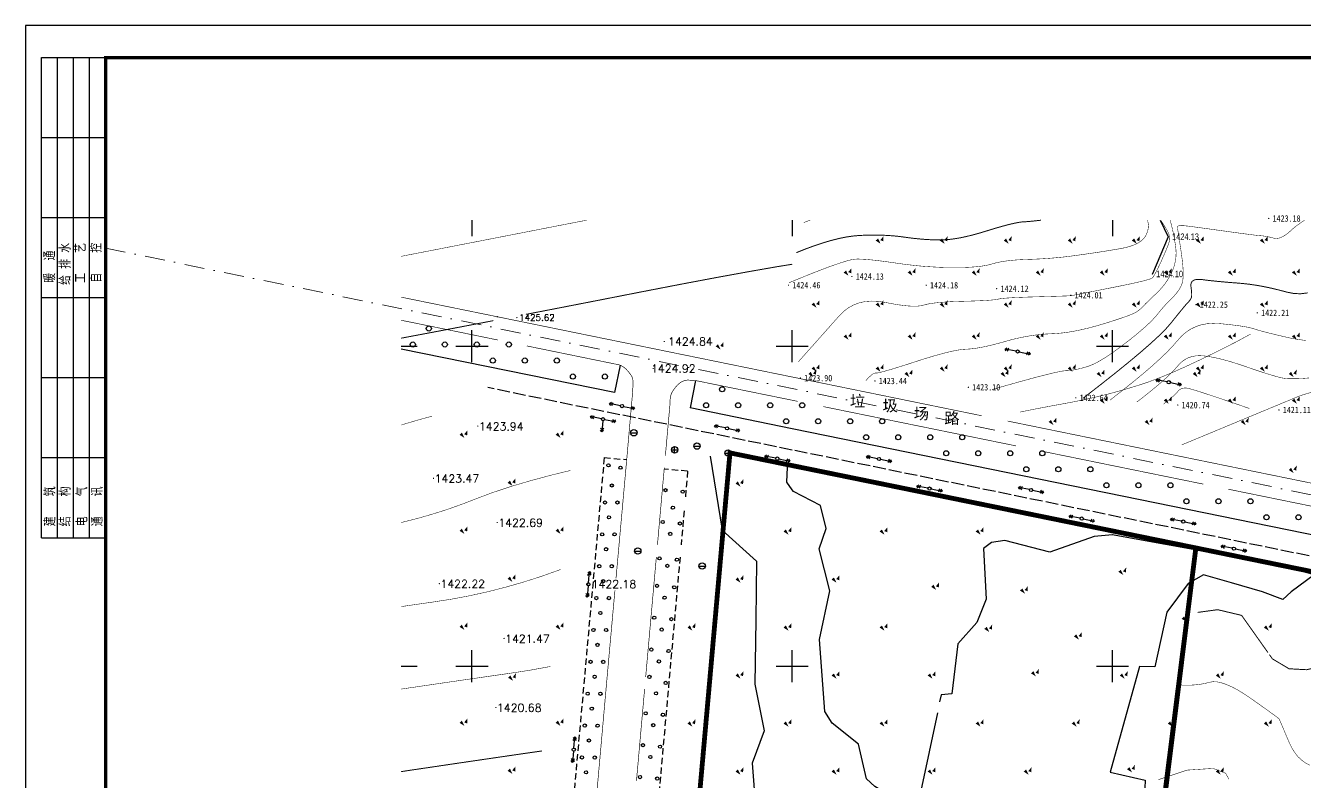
# Model space of a CAD drawing. Extents: x 496261 to 1768172, y 3738341 to 4579341.
# Drawn here: x 496260.6 to 496660.3, y 4379563.7 to 4379800.2 of the extents above; entities that cross this region are included whole.
import ezdxf
from ezdxf.enums import TextEntityAlignment as Align

# ---------------------------------------------------------------- set-up
doc = ezdxf.new("R2010")
doc.units = 0
doc.header["$MEASUREMENT"] = 0
for name, pattern in [('DASHDOT2', [0.5, 0.25, -0.125, 0, -0.125]), ('DIVIDE', [1.25, 0.5, -0.25, 0, -0.25, 0, -0.25]), ('X1', [5, 4, -1]), ('X5', [3, 2, -1])]:
    doc.linetypes.add(name, pattern=pattern)
doc.layers.get('0').update_dxf_attribs({"color": 8, "linetype": 'CONTINUOUS'})
for name, color, linetype in [('DGX', 8, 'CONTINUOUS'), ('DLSS', 8, 'CONTINUOUS'), ('DMTZ', 8, 'CONTINUOUS'), ('GCD', 8, 'CONTINUOUS'), ('GXYZ', 8, 'CONTINUOUS'), ('lgcd', 8, 'CONTINUOUS'), ('PUB_TITLE', 7, 'CONTINUOUS'), ('TK', 8, 'CONTINUOUS'), ('ZBTZ', 8, 'CONTINUOUS'), ('用地红线', 1, 'DIVIDE')]:
    doc.layers.add(name, color=color, linetype=linetype)
doc.layers.add('道路红线', color=1, linetype='CONTINUOUS', lineweight=0)
doc.styles.add('HZ', font='', dxfattribs={"width": 0.8})
doc.styles.get("Standard").update_dxf_attribs({"font": 'rs.shx', "bigfont": 'hztxt.shx'})
doc.styles.add('SZTH', font='', dxfattribs={"width": 0.8, "height": 3})
doc.styles.add('宋体', font='')
doc.styles.get('HZ').set_extended_font_data('SimSun')
doc.styles.get('SZTH').set_extended_font_data('FZZhongDengXian-Z07S')
doc.styles.get('宋体').set_extended_font_data('SimSun')
doc.linetypes.add('10411', pattern='A,2,[150,AAA.SHX,S=1,R=0,X=0,Y=1],2,[151,AAA.SHX,S=1,R=0,X=0,Y=3],1e-11', length=4)
doc.linetypes.add('10421', pattern='A,2,[150,AAA.SHX,S=1,R=0,X=0,Y=1],1e-11', length=2)
doc.linetypes.add('1161', pattern='A,0,[149,AAA.SHX,S=0.1,R=0,X=0,Y=0],-1.6', length=1.6)

# ---------------------------------------------------------------- blocks, each defined once
blk = doc.blocks.new('GC200')
at = {"linetype": 'Continuous', "const_width": 0.2, "flags": 128}
blk.add_lwpolyline([(-0.1, 0, 1), (0.1, 0, 1)], format="xyb", close=True, dxfattribs=at)
blk = doc.blocks.new('gc170')
at = {"linetype": 'Continuous'}
blk.add_circle((0, 0), 0.5, dxfattribs=at)
blk = doc.blocks.new('gc043')
for p, q in [((-1, 0), (1, 0)), ((0, -1), (0, 1))]:
    blk.add_line(p, q)
blk.add_circle((0, 0), 1)
blk = doc.blocks.new('GC042')
blk.add_line((-1, 0), (1, 0))
blk.add_circle((0, 0), 1)
blk = doc.blocks.new('gc090')
for points in [[(-1.02, 0.41, 1, 0, 0), (0.15, -0.9, 0, 0, 0)], [(1.07, 1.45, 0, 1, 0), (0.52, 0.05, 1, 1, 0)]]:
    blk.add_lwpolyline(points, format="xyseb")
blk = doc.blocks.new('gc013a')
at = {"linetype": 'Continuous'}
blk.add_line((0.5, 0), (4, 0), dxfattribs=at)
at = {"linetype": 'Continuous', "flags": 128}
for points in [[(2.88, 0.5), (3.38, 0), (2.88, -0.5)], [(3.5, 0.5), (4, 0), (3.5, -0.5)]]:
    blk.add_lwpolyline(points, dxfattribs=at)
blk = doc.blocks.new('gc122')
blk.add_circle((0, 0), 0.8)
blk = doc.blocks.new('$titleblk$00000095')
for p, q in [((-150, 20), (-150, 0)), ((-150, 20), (0, 20)), ((-125, 20), (-125, 0)), ((-100, 20), (-100, 0)), ((-75, 20), (-75, 0)), ((-75, 20), (-75, 0)), ((-50, 20), (-50, 0)), ((-25, 20), (-25, 0)), ((0, 20), (0, 0)), ((-150, 15), (-75, 15)), ((-75, 15), (0, 15)), ((-150, 10), (-75, 10)), ((-75, 10), (0, 10)), ((-150, 5), (-75, 5)), ((-75, 5), (0, 5))]:
    blk.add_line(p, q)
at = {"width": 0.8}
for s, p in [('建   筑', (-146.45, 15.65)), ('暖  通', (-70.35, 15.73)), ('结   构', (-146.45, 10.91)), ('给 排 水', (-71.03, 10.9)), ('电   气', (-146.45, 5.65)), ('工   艺', (-70.35, 6.13)), ('通   讯', (-146.45, 0.88)), ('自   控', (-70.35, 1.24))]:
    blk.add_text(s, height=3.509, dxfattribs=at).set_placement(p)

msp = doc.modelspace()

# ---------------------------------------------------------------- linework, layer by layer
at = {"layer": 'DGX', "color": 8, "linetype": 'Continuous'}
for points, const_width, elevation in [([(496435.84, 4379739.36), (496427.43, 4379737.73), (496408.14, 4379733.96), (496390.92, 4379730.6), (496377.88, 4379728.06)], 0.15, 1426), ([(496499.02, 4379719.82), (496503.15, 4379721.51), (496506.84, 4379722.99), (496510.09, 4379724.25), (496512.9, 4379725.28), (496515.27, 4379726.09), (496517.2, 4379726.68), (496518.69, 4379727.05), (496519.75, 4379727.2), (496520.67, 4379727.22), (496521.78, 4379727.18), (496523.07, 4379727.1), (496524.54, 4379726.97), (496526.19, 4379726.8), (496528.02, 4379726.57), (496530.04, 4379726.3), (496532.24, 4379725.98), (496534.52, 4379725.66), (496536.78, 4379725.38), (496539.03, 4379725.13), (496541.26, 4379724.93), (496543.47, 4379724.78), (496545.66, 4379724.66), (496547.83, 4379724.58), (496549.99, 4379724.55), (496552.07, 4379724.55), (496553.99, 4379724.6), (496555.77, 4379724.68), (496557.4, 4379724.8), (496558.89, 4379724.97), (496560.22, 4379725.17), (496561.41, 4379725.41), (496562.45, 4379725.7), (496563.47, 4379725.98), (496564.6, 4379726.24), (496565.84, 4379726.46), (496567.2, 4379726.66), (496568.66, 4379726.82), (496570.24, 4379726.95), (496571.92, 4379727.04), (496573.72, 4379727.11), (496575.57, 4379727.17), (496577.42, 4379727.26), (496579.27, 4379727.37), (496581.11, 4379727.51), (496582.96, 4379727.68), (496584.8, 4379727.86), (496586.63, 4379728.08), (496588.47, 4379728.32), (496590.29, 4379728.57), (496592.09, 4379728.83), (496593.87, 4379729.09), (496595.63, 4379729.35), (496597.36, 4379729.62), (496599.07, 4379729.9), (496600.76, 4379730.18), (496602.43, 4379730.46), (496604, 4379730.78), (496605.42, 4379731.16), (496606.67, 4379731.6), (496607.77, 4379732.1), (496608.7, 4379732.67), (496609.47, 4379733.3), (496610.09, 4379734), (496610.54, 4379734.76), (496610.86, 4379735.53), (496611.09, 4379736.29), (496611.22, 4379737.03), (496611.25, 4379737.75), (496611.18, 4379738.45), (496611.02, 4379739.12), (496610.92, 4379739.36)], 0.15, 1424.5), ([(496501.28, 4379729.21), (496504.24, 4379730.39), (496507.07, 4379731.43), (496509.76, 4379732.32), (496512.33, 4379733.07), (496514.75, 4379733.67), (496517.05, 4379734.13), (496519.21, 4379734.43), (496521.24, 4379734.6), (496523.18, 4379734.67), (496525.04, 4379734.7), (496526.85, 4379734.69), (496528.59, 4379734.65), (496530.26, 4379734.56), (496531.87, 4379734.44), (496533.42, 4379734.28), (496534.9, 4379734.08), (496536.34, 4379733.88), (496537.77, 4379733.7), (496539.2, 4379733.55), (496540.61, 4379733.42), (496542, 4379733.32), (496543.39, 4379733.25), (496544.77, 4379733.2), (496546.13, 4379733.18), (496547.55, 4379733.21), (496549.07, 4379733.34), (496550.71, 4379733.55), (496552.46, 4379733.85), (496554.32, 4379734.24), (496556.29, 4379734.72), (496558.37, 4379735.29), (496560.56, 4379735.95), (496562.71, 4379736.62), (496564.67, 4379737.19), (496566.43, 4379737.68), (496568, 4379738.09), (496569.38, 4379738.4), (496570.57, 4379738.64), (496571.56, 4379738.79), (496572.36, 4379738.85), (496573.25, 4379738.9), (496574.51, 4379739.01), (496576.14, 4379739.18), (496577.71, 4379739.36)], 0.3, 1425), ([(496501.9, 4379695.09), (496503.73, 4379697.15), (496505.5, 4379699.13), (496507.2, 4379701.04), (496508.83, 4379702.88), (496510.4, 4379704.64), (496511.9, 4379706.33), (496513.33, 4379707.95), (496514.7, 4379709.49), (496516.09, 4379710.87), (496517.59, 4379712), (496519.21, 4379712.89), (496520.94, 4379713.54), (496522.79, 4379713.94), (496524.75, 4379714.09), (496526.82, 4379714), (496529.01, 4379713.67), (496531.17, 4379713.26), (496533.13, 4379712.93), (496534.91, 4379712.69), (496536.51, 4379712.54), (496537.91, 4379712.48), (496539.13, 4379712.51), (496540.16, 4379712.62), (496541.01, 4379712.82), (496541.86, 4379713.05), (496542.91, 4379713.26), (496544.16, 4379713.45), (496545.61, 4379713.61), (496547.26, 4379713.75), (496549.11, 4379713.87), (496551.16, 4379713.96), (496553.41, 4379714.02), (496555.63, 4379714.08), (496557.62, 4379714.15), (496559.35, 4379714.22), (496560.84, 4379714.3), (496562.09, 4379714.39), (496563.09, 4379714.49), (496563.85, 4379714.59), (496564.36, 4379714.7), (496564.89, 4379714.81), (496565.7, 4379714.91), (496566.79, 4379715.01), (496568.16, 4379715.1), (496569.81, 4379715.19), (496571.75, 4379715.27), (496573.96, 4379715.35), (496576.45, 4379715.42), (496578.93, 4379715.49), (496581.08, 4379715.55), (496582.91, 4379715.6), (496584.42, 4379715.65), (496585.61, 4379715.69), (496586.47, 4379715.73), (496587.02, 4379715.75), (496587.24, 4379715.78), (496587.49, 4379715.83), (496588.1, 4379715.96), (496589.09, 4379716.16), (496590.45, 4379716.43), (496592.18, 4379716.77), (496594.28, 4379717.18), (496596.75, 4379717.67), (496599.59, 4379718.23), (496602.44, 4379718.8), (496604.94, 4379719.31), (496607.08, 4379719.78), (496608.86, 4379720.19), (496610.29, 4379720.55), (496611.37, 4379720.86), (496612.09, 4379721.11), (496612.46, 4379721.31), (496612.68, 4379721.56), (496612.94, 4379721.96), (496613.26, 4379722.5), (496613.63, 4379723.19), (496614.05, 4379724.02), (496614.52, 4379724.99), (496615.05, 4379726.11), (496615.62, 4379727.37), (496616.18, 4379728.64), (496616.66, 4379729.77), (496617.07, 4379730.75), (496617.39, 4379731.6), (496617.64, 4379732.3), (496617.8, 4379732.86), (496617.89, 4379733.28), (496617.9, 4379733.57), (496617.87, 4379733.77), (496617.83, 4379733.98), (496617.8, 4379734.18), (496617.76, 4379734.37), (496617.72, 4379734.57), (496617.68, 4379734.75), (496617.64, 4379734.94), (496617.59, 4379735.12), (496617.51, 4379735.34), (496617.36, 4379735.65), (496617.15, 4379736.05), (496616.87, 4379736.54), (496616.52, 4379737.11), (496616.11, 4379737.78), (496615.63, 4379738.53), (496615.09, 4379739.36)], 0.15, 1424), ([(496503.55, 4379738.6), (496505.34, 4379739.27), (496505.62, 4379739.36)], 0.15, 1425.5), ([(496522.99, 4379689.24), (496523.54, 4379689.83), (496524.04, 4379690.34), (496524.5, 4379690.76), (496524.91, 4379691.1), (496525.29, 4379691.35), (496525.62, 4379691.52), (496525.91, 4379691.6), (496526.16, 4379691.6), (496526.55, 4379691.61), (496527.27, 4379691.75), (496528.33, 4379692.02), (496529.72, 4379692.4), (496531.44, 4379692.91), (496533.5, 4379693.55), (496535.88, 4379694.3), (496538.6, 4379695.18), (496541.37, 4379696.07), (496543.91, 4379696.84), (496546.22, 4379697.49), (496548.29, 4379698.03), (496550.14, 4379698.46), (496551.76, 4379698.77), (496553.14, 4379698.97), (496554.3, 4379699.05), (496555.4, 4379699.11), (496556.61, 4379699.24), (496557.94, 4379699.43), (496559.39, 4379699.69), (496560.95, 4379700.02), (496562.63, 4379700.42), (496564.42, 4379700.89), (496566.34, 4379701.42), (496568.29, 4379701.96), (496570.2, 4379702.43), (496572.08, 4379702.83), (496573.92, 4379703.17), (496575.72, 4379703.44), (496577.48, 4379703.65), (496579.21, 4379703.79), (496580.9, 4379703.87), (496582.61, 4379703.96), (496584.4, 4379704.13), (496586.29, 4379704.38), (496588.25, 4379704.72), (496590.3, 4379705.14), (496592.44, 4379705.64), (496594.66, 4379706.23), (496596.97, 4379706.9), (496599.19, 4379707.59), (496601.17, 4379708.22), (496602.9, 4379708.8), (496604.38, 4379709.32), (496605.61, 4379709.79), (496606.6, 4379710.21), (496607.34, 4379710.58), (496607.83, 4379710.89), (496608.19, 4379711.16), (496608.51, 4379711.42), (496608.8, 4379711.67), (496609.07, 4379711.9), (496609.3, 4379712.11), (496609.5, 4379712.31), (496609.68, 4379712.5), (496609.82, 4379712.66), (496609.99, 4379712.86), (496610.25, 4379713.14), (496610.6, 4379713.49), (496611.03, 4379713.91), (496611.54, 4379714.42), (496612.15, 4379714.99), (496612.84, 4379715.65), (496613.62, 4379716.38), (496614.41, 4379717.15), (496615.16, 4379717.96), (496615.86, 4379718.78), (496616.51, 4379719.63), (496617.11, 4379720.5), (496617.66, 4379721.4), (496618.16, 4379722.32), (496618.61, 4379723.26), (496619.01, 4379724.22), (496619.33, 4379725.19), (496619.57, 4379726.16), (496619.75, 4379727.14), (496619.86, 4379728.13), (496619.89, 4379729.13), (496619.85, 4379730.13), (496619.74, 4379731.14), (496619.58, 4379732.15), (496619.42, 4379733.13), (496619.25, 4379734.1), (496619.07, 4379735.04), (496618.87, 4379735.97), (496618.67, 4379736.87), (496618.46, 4379737.76), (496618.24, 4379738.63), (496618.05, 4379739.36)], 0.15, 1423.5), ([(496562.4, 4379686.44), (496567.16, 4379687.8), (496571.38, 4379688.98), (496575.05, 4379689.99), (496578.19, 4379690.81), (496580.79, 4379691.46), (496582.85, 4379691.92), (496584.36, 4379692.21), (496585.34, 4379692.32), (496586.06, 4379692.35), (496586.82, 4379692.43), (496587.61, 4379692.53), (496588.44, 4379692.67), (496589.31, 4379692.85), (496590.21, 4379693.06), (496591.15, 4379693.31), (496592.12, 4379693.6), (496593.17, 4379693.97), (496594.33, 4379694.49), (496595.6, 4379695.15), (496597, 4379695.96), (496598.5, 4379696.92), (496600.12, 4379698.02), (496601.85, 4379699.27), (496603.7, 4379700.66), (496605.53, 4379702.08), (496607.2, 4379703.43), (496608.72, 4379704.7), (496610.08, 4379705.88), (496611.28, 4379706.99), (496612.34, 4379708.02), (496613.23, 4379708.97), (496613.98, 4379709.85), (496614.63, 4379710.66), (496615.26, 4379711.42), (496615.87, 4379712.13), (496616.46, 4379712.8), (496617.03, 4379713.43), (496617.58, 4379714), (496618.1, 4379714.53), (496618.6, 4379715.02), (496619.08, 4379715.48), (496619.53, 4379715.97), (496619.95, 4379716.46), (496620.34, 4379716.97), (496620.7, 4379717.49), (496621.03, 4379718.03), (496621.33, 4379718.58), (496621.6, 4379719.15), (496621.83, 4379719.8), (496621.99, 4379720.61), (496622.08, 4379721.57), (496622.11, 4379722.69), (496622.07, 4379723.96), (496621.97, 4379725.39), (496621.8, 4379726.98), (496621.57, 4379728.72), (496621.32, 4379730.43), (496621.1, 4379731.93), (496620.91, 4379733.21), (496620.74, 4379734.29), (496620.61, 4379735.15), (496620.51, 4379735.79), (496620.43, 4379736.22), (496620.39, 4379736.44), (496620.36, 4379736.56), (496620.35, 4379736.67), (496620.34, 4379736.79), (496620.33, 4379736.91), (496620.34, 4379737.03), (496620.35, 4379737.15), (496620.37, 4379737.27), (496620.39, 4379737.4), (496620.48, 4379737.51), (496620.67, 4379737.59), (496620.96, 4379737.64), (496621.36, 4379737.67), (496621.86, 4379737.66), (496622.46, 4379737.62), (496623.18, 4379737.55), (496623.99, 4379737.46), (496624.94, 4379737.33), (496626.04, 4379737.19), (496627.3, 4379737.02), (496628.71, 4379736.82), (496630.28, 4379736.61), (496632.01, 4379736.37), (496633.89, 4379736.11), (496635.93, 4379735.83), (496637.94, 4379735.55), (496639.74, 4379735.3), (496641.34, 4379735.09), (496642.74, 4379734.91), (496643.93, 4379734.76), (496644.91, 4379734.64), (496645.69, 4379734.56), (496646.26, 4379734.51), (496646.74, 4379734.47), (496647.23, 4379734.41), (496647.72, 4379734.34), (496648.23, 4379734.25), (496648.75, 4379734.15), (496649.28, 4379734.03), (496649.81, 4379733.9), (496650.36, 4379733.75), (496650.93, 4379733.65), (496651.54, 4379733.67), (496652.17, 4379733.81), (496652.84, 4379734.06), (496653.55, 4379734.43), (496654.28, 4379734.91), (496655.05, 4379735.51), (496655.85, 4379736.23), (496656.77, 4379737.04), (496657.91, 4379737.91), (496659.25, 4379738.85), (496660.05, 4379739.36)], 0.15, 1423), ([(496500, 4379725.59), (496495.29, 4379724.83), (496486.8, 4379723.35), (496476.8, 4379721.53), (496465.3, 4379719.36), (496452.29, 4379716.84), (496439.02, 4379714.24), (496426.74, 4379711.85), (496416.82, 4379709.93)], 0.3, 1425), ([(496387.5, 4379704.3), (496380.16, 4379702.92), (496377.88, 4379702.49)], 0.3, 1425), ([(496406.71, 4379707.98), (496405.14, 4379707.67), (496395.83, 4379705.89), (496387.5, 4379704.3)], 0.3, 1425), ([(496643.14, 4379703.76), (496638.24, 4379701.12), (496632.56, 4379698.25), (496627.37, 4379695.72), (496622.65, 4379693.51), (496618.41, 4379691.63), (496614.65, 4379690.08), (496611.37, 4379688.86), (496608.29, 4379687.83), (496605.16, 4379686.86), (496601.95, 4379685.93), (496598.69, 4379685.05), (496595.36, 4379684.23), (496591.96, 4379683.45), (496588.5, 4379682.73), (496584.98, 4379682.06), (496581.58, 4379681.44), (496578.51, 4379680.86), (496575.75, 4379680.33), (496573.31, 4379679.84), (496571.19, 4379679.4)], 0.15, 1423), ([(496387.5, 4379678.1), (496383.88, 4379677.14), (496378.92, 4379675.67), (496377.88, 4379675.33)], 0.15, 1424), ([(496430.83, 4379661.18), (496425.23, 4379659.82), (496418.31, 4379657.97), (496412.07, 4379656.13), (496406.49, 4379654.28), (496401.58, 4379652.43), (496397.01, 4379650.66), (496392.41, 4379649.03), (496387.5, 4379647.47)], 0.15, 1423), ([(496387.5, 4379647.47), (496383.18, 4379646.23), (496378.54, 4379645.05), (496377.88, 4379644.91)], 0.15, 1423), ([(496427.67, 4379630.23), (496427.06, 4379629.99), (496421.53, 4379628.03), (496415.97, 4379626.25), (496410.39, 4379624.66), (496404.8, 4379623.24), (496399.18, 4379622), (496393.55, 4379620.94), (496387.5, 4379620)], 0.15, 1422), ([(496387.5, 4379620), (496380.95, 4379619.07), (496377.88, 4379618.62)], 0.15, 1422), ([(496424.57, 4379599.94), (496424.26, 4379599.87), (496417.83, 4379598.7), (496411.27, 4379597.7), (496403.42, 4379596.58), (496393.14, 4379595.09), (496387.5, 4379594.26)], 0.15, 1421), ([(496387.5, 4379594.26), (496380.41, 4379593.22), (496377.88, 4379592.84)], 0.15, 1421), ([(496421.87, 4379573.52), (496416.74, 4379572.79), (496406.07, 4379571.23), (496394.13, 4379569.48), (496387.5, 4379568.49)], 0.3, 1420), ([(496387.5, 4379568.49), (496380.91, 4379567.52), (496377.88, 4379567.06)], 0.3, 1420)]:
    msp.add_lwpolyline(points, dxfattribs=dict(at, const_width=const_width, elevation=elevation))
at = {"layer": 'DGX', "color": 8, "linetype": 'Continuous', "flags": 128}
for points, const_width in [([(496590.84, 4379683.72), (496596.19, 4379687.87), (496600.98, 4379691.66), (496605.22, 4379695.1), (496608.91, 4379698.19), (496612.04, 4379700.93), (496614.62, 4379703.32), (496616.65, 4379705.35), (496618.13, 4379707.03), (496619.27, 4379708.45), (496620.27, 4379709.7), (496621.15, 4379710.78), (496621.9, 4379711.69), (496622.51, 4379712.44), (496623, 4379713.01), (496623.36, 4379713.42), (496623.59, 4379713.66), (496623.75, 4379713.81), (496623.9, 4379713.98), (496624.04, 4379714.14), (496624.17, 4379714.31), (496624.29, 4379714.49), (496624.4, 4379714.67), (496624.5, 4379714.85), (496624.59, 4379715.04), (496624.67, 4379715.26), (496624.72, 4379715.55), (496624.75, 4379715.9), (496624.75, 4379716.31), (496624.73, 4379716.78), (496624.69, 4379717.32), (496624.62, 4379717.92), (496624.53, 4379718.58), (496624.5, 4379719.22), (496624.61, 4379719.75), (496624.85, 4379720.18), (496625.24, 4379720.51), (496625.76, 4379720.74), (496626.43, 4379720.86), (496627.23, 4379720.87), (496628.17, 4379720.78), (496629.22, 4379720.64), (496630.38, 4379720.5), (496631.62, 4379720.37), (496632.96, 4379720.23), (496634.39, 4379720.1), (496635.92, 4379719.96), (496637.54, 4379719.83), (496639.26, 4379719.7), (496641.04, 4379719.54), (496642.86, 4379719.33), (496644.72, 4379719.06), (496646.62, 4379718.73), (496648.56, 4379718.35), (496650.54, 4379717.9), (496652.56, 4379717.4), (496654.62, 4379716.85), (496656.71, 4379716.44), (496658.82, 4379716.37), (496660.96, 4379716.64)], 0.3), ([(496599.23, 4379683.12), (496603.08, 4379686.12), (496606.58, 4379688.92), (496609.74, 4379691.53), (496612.54, 4379693.95), (496614.99, 4379696.17), (496617.09, 4379698.19), (496618.85, 4379700.03), (496620.25, 4379701.66), (496621.53, 4379703.09), (496622.91, 4379704.3), (496624.4, 4379705.3), (496626, 4379706.08), (496627.7, 4379706.65), (496629.5, 4379707), (496631.41, 4379707.13), (496633.43, 4379707.05), (496635.4, 4379706.86), (496637.2, 4379706.66), (496638.81, 4379706.46), (496640.23, 4379706.26), (496641.48, 4379706.06), (496642.54, 4379705.86), (496643.42, 4379705.65), (496644.12, 4379705.44), (496644.8, 4379705.22), (496645.63, 4379704.97), (496646.62, 4379704.69), (496647.75, 4379704.39), (496649.04, 4379704.06), (496650.47, 4379703.71), (496652.06, 4379703.33), (496653.8, 4379702.92), (496655.57, 4379702.53), (496657.25, 4379702.22), (496658.85, 4379701.97), (496660.36, 4379701.79)], 0.15), ([(496607.61, 4379682.52), (496609.94, 4379684.33), (496612.06, 4379686.03), (496613.96, 4379687.6), (496615.66, 4379689.06), (496617.14, 4379690.4), (496618.41, 4379691.63), (496619.47, 4379692.74), (496620.32, 4379693.72), (496621.09, 4379694.59), (496621.93, 4379695.32), (496622.83, 4379695.92), (496623.79, 4379696.4), (496624.82, 4379696.74), (496625.91, 4379696.95), (496627.06, 4379697.03), (496628.28, 4379696.98), (496629.58, 4379696.83), (496630.98, 4379696.6), (496632.48, 4379696.3), (496634.07, 4379695.92), (496635.77, 4379695.47), (496637.56, 4379694.95), (496639.45, 4379694.35), (496641.44, 4379693.68), (496643.41, 4379693), (496645.22, 4379692.39), (496646.87, 4379691.84), (496648.37, 4379691.36), (496649.71, 4379690.95), (496650.89, 4379690.6), (496651.92, 4379690.32), (496652.8, 4379690.1), (496653.7, 4379689.95), (496654.82, 4379689.85), (496656.15, 4379689.82), (496657.7, 4379689.84), (496659.46, 4379689.92), (496661.43, 4379690.07)], 0.15), ([(496615.99, 4379681.91), (496616.8, 4379682.54), (496617.53, 4379683.13), (496618.19, 4379683.67), (496618.77, 4379684.18), (496619.29, 4379684.64), (496619.73, 4379685.06), (496620.09, 4379685.45), (496620.38, 4379685.79), (496620.65, 4379686.09), (496620.94, 4379686.34), (496621.25, 4379686.55), (496621.59, 4379686.71), (496621.94, 4379686.83), (496622.32, 4379686.9), (496622.72, 4379686.93), (496623.14, 4379686.91), (496623.82, 4379686.78), (496625.01, 4379686.45), (496626.71, 4379685.94), (496628.91, 4379685.23), (496631.62, 4379684.34), (496634.83, 4379683.26), (496638.55, 4379681.98), (496642.78, 4379680.52)], 0.15)]:
    msp.add_lwpolyline(points, dxfattribs=dict(at, const_width=const_width))
at = {"layer": 'DGX', "color": 8, "linetype": 'Continuous', "const_width": 0.15}
for points in [[(496621.63, 4379669.14), (496658.75, 4379684.57), (496716.55, 4379701.68)], [(496614.35, 4379564.56), (496623.28, 4379567.53), (496631.45, 4379568.06), (496635.36, 4379566.55), (496636.38, 4379564.7)]]:
    msp.add_lwpolyline(points, dxfattribs=at)
at = {"layer": 'DGX', "color": 8, "linetype": 'Continuous', "flags": 128}
for points, const_width, elevation in [([(496626.64, 4379616.81), (496632.88, 4379617.66), (496640.35, 4379615.88), (496648.58, 4379604.25)], 0.3, 1415), ([(496649.02, 4379603.62), (496649.95, 4379602.31), (496655.16, 4379599.2), (496660.64, 4379598.9), (496665.42, 4379600), (496674.25, 4379604.34), (496677.07, 4379604.62), (496694.1, 4379600.9), (496696.59, 4379598.53)], 0.3, 1415), ([(496620.87, 4379594.15), (496622.19, 4379594.08), (496623.46, 4379594.06), (496624.7, 4379594.09), (496625.9, 4379594.17), (496627.06, 4379594.3), (496628.17, 4379594.48), (496629.25, 4379594.7), (496630.29, 4379594.98), (496631.38, 4379595.16), (496632.62, 4379595.11), (496634.01, 4379594.83), (496635.55, 4379594.31), (496637.24, 4379593.57), (496639.08, 4379592.6), (496641.06, 4379591.39), (496643.2, 4379589.95), (496645.27, 4379588.49), (496647.07, 4379587.21), (496648.6, 4379586.12), (496649.85, 4379585.21), (496650.83, 4379584.49), (496651.54, 4379583.95), (496651.98, 4379583.6), (496652.14, 4379583.43), (496652.21, 4379583.26), (496652.37, 4379582.87), (496652.62, 4379582.27), (496652.96, 4379581.46), (496653.39, 4379580.44), (496653.91, 4379579.21), (496654.53, 4379577.77), (496655.23, 4379576.12), (496656.03, 4379574.46), (496656.94, 4379573), (496657.96, 4379571.72), (496659.09, 4379570.64), (496660.33, 4379569.75), (496661.68, 4379569.05)], 0.15, 1414.5)]:
    msp.add_lwpolyline(points, dxfattribs=dict(at, const_width=const_width, elevation=elevation))
at = {"layer": 'DLSS', "color": 8, "linetype": 'Continuous', "const_width": 0.2, "flags": 128}
msp.add_lwpolyline([(496407.89, 4379709.19), (496377.88, 4379715.31)], dxfattribs=at)
for points, elevation in [([(496407.89, 4379709.19), (496431.8, 4379704.3)], 1425.67), ([(496396.5, 4379704.3), (496377.88, 4379708.1)], 1425.67), ([(496408.06, 4379701.92), (496396.5, 4379704.3)], 1425.67), ([(496431.8, 4379704.3), (496500, 4379690.36)], 1425.67), ([(496446.24, 4379694.1), (496417.12, 4379700.07)], 1408.21), ([(496450.07, 4379684.56), (496450.31, 4379688.22)], 1408.21), ([(496467.28, 4379689.41), (496469.85, 4379689.25), (496500, 4379683.1)], 1424.42), ([(496500, 4379690.36), (496502.49, 4379689.85), (496559.14, 4379678.26)], 1425.67), ([(496444.98, 4379627.5), (496448.26, 4379663.93), (496450.07, 4379684.56)], 1408.21), ([(496461.86, 4379682.2), (496460.39, 4379665.81)], 1424.42), ([(496500, 4379683.1), (496500.57, 4379682.99), (496501.71, 4379682.75)], 1424.42), ([(496509.75, 4379681.11), (496569.93, 4379668.83)], 1424.42), ([(496567.25, 4379676.6), (496670.03, 4379655.58)], 1425.67), ([(496577.74, 4379667.23), (496628.36, 4379656.9)], 1424.42), ([(496460.06, 4379662.06), (496460.05, 4379661.94), (496457.91, 4379637.87)], 1424.42), ([(496636.24, 4379655.29), (496669.05, 4379648.59)], 1424.42), ([(496457.58, 4379634.12), (496457.35, 4379631.63), (496454.24, 4379596.64)], 1424.42), ([(496433.61, 4379500), (496435.52, 4379521.36), (496442.03, 4379594.77), (496444.64, 4379623.75)], 1408.21), ([(496453.91, 4379592.89), (496451.36, 4379564.15)], 1424.42)]:
    msp.add_lwpolyline(points, dxfattribs=dict(at, elevation=elevation))
for points in [[(496450.31, 4379688.22, 0.058298), (496450.17, 4379689.81, 0.091953), (496449.78, 4379690.75, 0.026309), (496449.02, 4379691.8, 0.025029), (496448.11, 4379692.82, 0.047385), (496447.39, 4379693.42, 0.033384), (496446.24, 4379694.1)], [(496461.86, 4379682.2, -0.062485), (496462, 4379684.27, -0.085205), (496462.55, 4379685.7, -0.043488), (496463.78, 4379687.43, -0.055374), (496465, 4379688.57, -0.07301), (496465.88, 4379689.05, -0.049948), (496467.28, 4379689.41)]]:
    msp.add_lwpolyline(points, format="xyb", dxfattribs=at)
at = {"layer": 'DLSS', "color": 8, "linetype": 'X5', "flags": 128}
for points, elevation in [([(496441.29, 4379665.16), (496426.42, 4379500)], 1423.61), ([(496441.29, 4379665.16), (496448.31, 4379664.55)], 1423.61), ([(496467.34, 4379660.93), (496460.01, 4379661.58)], 1423.22), ([(496467.34, 4379660.93), (496466.57, 4379652.32)], 1423.93), ([(496466.24, 4379648.57), (496465.29, 4379637.87)], 1423.93), ([(496464.96, 4379634.12), (496464.65, 4379630.63), (496458.48, 4379561.27), (496453.01, 4379500)], 1423.93)]:
    msp.add_lwpolyline(points, dxfattribs=dict(at, elevation=elevation))
at = {"layer": 'DMTZ', "color": 8, "linetype": '10421', "flags": 128}
msp.add_lwpolyline([(496614.93, 4379739.36), (496617.42, 4379734.2), (496612.47, 4379722.55)], dxfattribs=at)
at = {"layer": 'DMTZ', "color": 8, "linetype": '10411', "flags": 128}
for points, elevation in [([(496474.33, 4379665.65), (496478.12, 4379642.46), (496488.82, 4379632.86), (496488.67, 4379614.54), (496488.33, 4379594.41), (496491.29, 4379579.81), (496487.54, 4379569.71), (496489.72, 4379541.11), (496492.14, 4379520.78), (496492.55, 4379520.36), (496495.36, 4379509.35), (496499.57, 4379500)], 1423.03), ([(496500, 4379655.12), (496498.3, 4379657.51), (496498.53, 4379662.17)], 1420.62), ([(496552.13, 4379524.36), (496552.25, 4379522.92), (496544.85, 4379520.94), (496542.37, 4379523.35), (496541.57, 4379527.01), (496542.44, 4379537.3), (496532.6, 4379537.16), (496530.23, 4379540.37), (496526.92, 4379540.24), (496524.19, 4379539.66), (496523.52, 4379538.66), (496523.34, 4379537.47), (496522.49, 4379536.49), (496519.81, 4379535.45), (496516.76, 4379534.46), (496515.82, 4379534.79), (496509.8, 4379540.41), (496508.67, 4379539.83), (496507.36, 4379538.79), (496508.15, 4379513.35), (496505.73, 4379511.44), (496504.41, 4379508.14), (496501.73, 4379509.07), (496501, 4379515.25), (496500.98, 4379524.05), (496504.47, 4379548.47), (496509.52, 4379549.49), (496521.34, 4379542.65), (496525.32, 4379542.18), (496528.52, 4379546.87), (496525.81, 4379549.91), (496524.91, 4379552.75), (496527.96, 4379554.05), (496530.71, 4379559.52), (496525.84, 4379562.42), (496523.21, 4379564.78), (496520.67, 4379575.59), (496512.43, 4379582.15), (496510.14, 4379585.88), (496508.52, 4379608.32), (496511.72, 4379623.5), (496508.41, 4379636.66), (496510.58, 4379643.06), (496508.83, 4379650.16), (496500.39, 4379654.57), (496500, 4379655.12)], 1420.62), ([(496600.05, 4379641.09), (496594.3, 4379640.52), (496580.42, 4379635.67), (496566.38, 4379639.3), (496562.22, 4379638.7), (496559.71, 4379636.81), (496560.53, 4379620.95), (496557.64, 4379613.66), (496551.68, 4379607.03), (496549.87, 4379591.32), (496546.51, 4379591.08), (496546.05, 4379588.9)], 1420.62), ([(496652.21, 4379631.51), (496651.06, 4379631.82), (496599.95, 4379641.09)], 1421.11), ([(496662.96, 4379628.59), (496655.81, 4379623.22), (496653.25, 4379620.86), (496646.84, 4379623.19), (496637.22, 4379626.08), (496628.42, 4379628.6), (496623.62, 4379625.84), (496616.96, 4379616.88), (496613.28, 4379599.78), (496608.45, 4379599.9), (496599.31, 4379566.85), (496610.21, 4379564.39), (496609.97, 4379559.4), (496612.68, 4379556.36), (496608.88, 4379540.08), (496611.52, 4379523.84), (496618.07, 4379506.11), (496617.88, 4379500)], 1405.29), ([(496832.41, 4379587.36), (496831.26, 4379587.55), (496801.84, 4379596.65), (496757.51, 4379606.51), (496704.45, 4379614.88), (496702.14, 4379618.14), (496658.07, 4379629.94)], 1421.11), ([(496545.33, 4379585.46), (496540.18, 4379561.03), (496548.39, 4379558.33), (496551.38, 4379528.71)], 1420.62)]:
    msp.add_lwpolyline(points, dxfattribs=dict(at, elevation=elevation))
at = {"layer": 'GXYZ', "color": 8, "linetype": 'X1', "flags": 128}
for points in [[(496500, 4379667.55), (496404.92, 4379687.03)], [(496685.94, 4379629.45), (496500, 4379667.55)]]:
    msp.add_lwpolyline(points, dxfattribs=at)
at = {"layer": 'lgcd', "color": 8, "linetype": 'Continuous', "const_width": 0.2, "elevation": 1424.92, "flags": 128}
msp.add_lwpolyline([(496456.51, 4379693.01, 1), (496456.71, 4379693.01, 1)], format="xyb", close=True, dxfattribs=at)
at = {"layer": 'lgcd', "color": 8, "linetype": 'Continuous', "const_width": 0.2, "flags": 128}
for points in [[(496401.73, 4379675.02, 1), (496401.93, 4379675.02, 1)], [(496387.88, 4379658.7, 1), (496388.08, 4379658.7, 1)], [(496407.79, 4379644.91, 1), (496407.99, 4379644.91, 1)], [(496389.71, 4379625.8, 1), (496389.91, 4379625.8, 1)], [(496409.92, 4379608.68, 1), (496410.12, 4379608.68, 1)], [(496407.36, 4379587.1, 1), (496407.56, 4379587.1, 1)]]:
    msp.add_lwpolyline(points, format="xyb", close=True, dxfattribs=at)
at = {"layer": 'PUB_TITLE'}
msp.add_lwpolyline([(496260.59, 4378959.16), (497449.59, 4378959.16), (497449.59, 4379800.16), (496260.59, 4379800.16)], close=True, dxfattribs=at)
at = {"layer": 'PUB_TITLE', "const_width": 1}
msp.add_lwpolyline([(496285.59, 4378969.16), (497439.59, 4378969.16), (497439.59, 4379790.16), (496285.59, 4379790.16)], close=True, dxfattribs=at)
at = {"layer": 'TK', "color": 8, "linetype": 'Continuous'}
for p, q in [((496400, 4379739.36), (496400, 4379734.36)), ((496500, 4379739.36), (496500, 4379734.36)), ((496600, 4379739.36), (496600, 4379734.36)), ((496400, 4379695), (496400, 4379705)), ((496500, 4379695), (496500, 4379705)), ((496600, 4379695), (496600, 4379705)), ((496395, 4379700), (496405, 4379700)), ((496495, 4379700), (496505, 4379700)), ((496595, 4379700), (496605, 4379700)), ((496400, 4379595), (496400, 4379605)), ((496500, 4379595), (496500, 4379605)), ((496600, 4379595), (496600, 4379605)), ((496395, 4379600), (496405, 4379600)), ((496495, 4379600), (496505, 4379600)), ((496595, 4379600), (496605, 4379600))]:
    msp.add_line(p, q, dxfattribs=at)
at = {"layer": 'TK', "linetype": 'Continuous'}
for p, q in [((496377.88, 4379700), (496382.88, 4379700)), ((496377.88, 4379600), (496382.88, 4379600))]:
    msp.add_line(p, q, dxfattribs=at)
at = {"layer": 'ZBTZ', "color": 8, "linetype": '1161', "flags": 128}
for points, elevation in [([(496444.49, 4379685.51), (496377.88, 4379699.07)], 1424.42), ([(496446.24, 4379694.1), (496444.49, 4379685.51)], 1408.21), ([(496469.85, 4379689.25), (496468.11, 4379680.71)], 1424.42), ([(496500, 4379674.2), (496468.11, 4379680.71)], 1396.26), ([(497000, 4379572.13), (496500, 4379674.2)], 1396.26)]:
    msp.add_lwpolyline(points, dxfattribs=dict(at, elevation=elevation))
at = {"layer": '用地红线', "color": 1, "linetype": 'DIVIDE', "ltscale": 15, "const_width": 1.5, "elevation": 1400.7}
msp.add_lwpolyline([(497214.38, 4379517.07), (496699.16, 4379622.03), (496480.56, 4379666.65), (496441.99, 4379232.97), (497169.2, 4379149.49), (497215.28, 4379514.34), (497215.3, 4379514.78), (497215.3, 4379515.31), (497214.62, 4379516.67)], close=True, dxfattribs=at)
at = {"layer": '用地红线', "color": 4, "linetype": 'DIVIDE', "ltscale": 15, "const_width": 1.5, "elevation": 1400.7}
for points in [[(496480.56, 4379666.65), (496626.06, 4379636.95), (496573.21, 4379217.91), (496441.99, 4379232.97)], [(496626.06, 4379636.95), (497214.38, 4379517.07), (497215.3, 4379515.31), (497205, 4379432.95), (496609.16, 4379501.35), (496626.06, 4379636.95)]]:
    msp.add_lwpolyline(points, close=True, dxfattribs=at)
at = {"layer": '道路红线', "linetype": 'DASHDOT2', "ltscale": 25}
msp.add_line((496285.59, 4379730.6, 1393.21), (497320.49, 4379518.84, 1393.27), dxfattribs=at)

# ---------------------------------------------------------------- block references
at = {"layer": 'DMTZ', "color": 8, "linetype": 'Continuous'}
for p in [(496477.47, 4379699.85), (496506.46, 4379691.23), (496536.46, 4379691.23), (496566.46, 4379691.23), (496596.46, 4379691.23), (496626.46, 4379691.23), (496656.46, 4379691.23), (496581.46, 4379676.23), (496611.46, 4379676.23), (496641.46, 4379676.23), (496397.5, 4379672.23), (496427.5, 4379672.23), (496656.46, 4379661.23), (496412.5, 4379657.23), (496483.68, 4379656.99), (496397.5, 4379642.23), (496427.5, 4379642.23), (496498.68, 4379641.99), (496528.68, 4379641.99), (496558.68, 4379641.99), (496412.5, 4379627.23), (496483.68, 4379626.99), (496513.68, 4379626.99), (496603.25, 4379629.4), (496544.79, 4379624.72), (496572.53, 4379623.56), (496623, 4379614.75), (496397.5, 4379612.23), (496427.5, 4379612.23), (496468.68, 4379611.99), (496498.68, 4379611.99), (496528.68, 4379611.99), (496561.39, 4379611.57), (496648.68, 4379611.99), (496589.38, 4379609.2), (496412.65, 4379596.33), (496483.68, 4379596.99), (496513.68, 4379596.99), (496543.68, 4379596.99), (496575.96, 4379597.7), (496603.68, 4379596.99), (496633.68, 4379596.99), (496397.5, 4379582.23), (496427.5, 4379582.23), (496468.68, 4379581.99), (496498.68, 4379581.99), (496528.68, 4379581.99), (496558.68, 4379581.99), (496588.68, 4379581.99), (496618.68, 4379581.99), (496648.68, 4379581.99), (496412.5, 4379567.23), (496483.68, 4379566.99), (496513.68, 4379566.99), (496543.68, 4379566.99), (496573.68, 4379566.99), (496605.95, 4379567.72), (496633.68, 4379566.99)]:
    msp.add_blockref('gc090', p, dxfattribs=at)
at = {"layer": 'GCD', "color": 8, "linetype": 'Continuous'}
ref = msp.add_blockref('GC200', (496648.81, 4379739.9, 1423.18), dxfattribs=at)
ref.add_attrib('height', '1423.18', dxfattribs={"linetype": 'Continuous', "height": 2, "style": 'HZ', "width": 0.8}).set_placement((496650.01, 4379739.9, 1423.18), align=Align.MIDDLE_LEFT)
ref = msp.add_blockref('GC200', (496617.42, 4379734.2, 1424.13), dxfattribs=at)
ref.add_attrib('height', '1424.13', dxfattribs={"linetype": 'Continuous', "height": 2, "style": 'SZTH', "width": 0.8}).set_placement((496618.62, 4379734.2, 1424.13), align=Align.MIDDLE_LEFT)
ref = msp.add_blockref('GC200', (496518.65, 4379721.76, 1424.13), dxfattribs=at)
ref.add_attrib('height', '1424.13', dxfattribs={"linetype": 'Continuous', "height": 2, "style": 'HZ', "width": 0.8}).set_placement((496519.85, 4379721.76, 1424.13), align=Align.MIDDLE_LEFT)
ref = msp.add_blockref('GC200', (496612.47, 4379722.55, 1424.1), dxfattribs=at)
ref.add_attrib('height', '1424.10', dxfattribs={"linetype": 'Continuous', "height": 2, "style": 'SZTH', "width": 0.8}).set_placement((496613.67, 4379722.55, 1424.1), align=Align.MIDDLE_LEFT)
ref = msp.add_blockref('GC200', (496498.84, 4379719.06, 1424.46), dxfattribs=at)
ref.add_attrib('height', '1424.46', dxfattribs={"linetype": 'Continuous', "height": 2, "style": 'HZ', "width": 0.8}).set_placement((496500.04, 4379719.06, 1424.46), align=Align.MIDDLE_LEFT)
ref = msp.add_blockref('GC200', (496541.85, 4379719.03, 1424.18), dxfattribs=at)
ref.add_attrib('height', '1424.18', dxfattribs={"linetype": 'Continuous', "height": 2, "style": 'HZ', "width": 0.8}).set_placement((496543.05, 4379719.03, 1424.18), align=Align.MIDDLE_LEFT)
ref = msp.add_blockref('GC200', (496563.87, 4379717.96, 1424.12), dxfattribs=at)
ref.add_attrib('height', '1424.12', dxfattribs={"linetype": 'Continuous', "height": 2, "style": 'HZ', "width": 0.8}).set_placement((496565.07, 4379717.96, 1424.12), align=Align.MIDDLE_LEFT)
ref = msp.add_blockref('GC200', (496586.98, 4379715.91, 1424.01), dxfattribs=at)
ref.add_attrib('height', '1424.01', dxfattribs={"linetype": 'Continuous', "height": 2, "style": 'HZ', "width": 0.8}).set_placement((496588.18, 4379715.91, 1424.01), align=Align.MIDDLE_LEFT)
ref = msp.add_blockref('GC200', (496626.09, 4379712.98, 1422.25), dxfattribs=at)
ref.add_attrib('height', '1422.25', dxfattribs={"linetype": 'Continuous', "height": 2, "style": 'HZ', "width": 0.8}).set_placement((496627.29, 4379712.98, 1422.25), align=Align.MIDDLE_LEFT)
for p in [(496407.89, 4379709.19, 1425.67), (496460.05, 4379701.46, 1424.84), (496436.17, 4379625.63, 1422.18)]:
    msp.add_blockref('GC200', p, dxfattribs=at)
ref = msp.add_blockref('GC200', (496645.25, 4379710.41, 1422.21), dxfattribs=at)
ref.add_attrib('height', '1422.21', dxfattribs={"linetype": 'Continuous', "height": 2, "style": 'HZ', "width": 0.8}).set_placement((496646.45, 4379710.41, 1422.21), align=Align.MIDDLE_LEFT)
ref = msp.add_blockref('GC200', (496502.55, 4379690.03, 1423.9), dxfattribs=at)
ref.add_attrib('height', '1423.90', dxfattribs={"linetype": 'Continuous', "height": 2, "style": 'HZ', "width": 0.8}).set_placement((496503.75, 4379690.03, 1423.9), align=Align.MIDDLE_LEFT)
ref = msp.add_blockref('GC200', (496525.84, 4379689.13, 1423.44), dxfattribs=at)
ref.add_attrib('height', '1423.44', dxfattribs={"linetype": 'Continuous', "height": 2, "style": 'HZ', "width": 0.8}).set_placement((496527.03, 4379689.13, 1423.44), align=Align.MIDDLE_LEFT)
ref = msp.add_blockref('GC200', (496555.01, 4379687.16, 1423.1), dxfattribs=at)
ref.add_attrib('height', '1423.10', dxfattribs={"linetype": 'Continuous', "height": 2, "style": 'HZ', "width": 0.8}).set_placement((496556.21, 4379687.16, 1423.1), align=Align.MIDDLE_LEFT)
ref = msp.add_blockref('GC200', (496588.58, 4379683.88, 1422.63), dxfattribs=at)
ref.add_attrib('height', '1422.64', dxfattribs={"linetype": 'Continuous', "height": 2, "style": 'HZ', "width": 0.8}).set_placement((496589.78, 4379683.88, 1422.63), align=Align.MIDDLE_LEFT)
ref = msp.add_blockref('GC200', (496620.42, 4379681.6, 1420.74), dxfattribs=at)
ref.add_attrib('height', '1420.74', dxfattribs={"linetype": 'Continuous', "height": 2, "style": 'HZ', "width": 0.8}).set_placement((496621.62, 4379681.6, 1420.74), align=Align.MIDDLE_LEFT)
ref = msp.add_blockref('GC200', (496652.01, 4379680.08, 1421.11), dxfattribs=at)
ref.add_attrib('height', '1421.11', dxfattribs={"linetype": 'Continuous', "height": 2, "style": 'HZ', "width": 0.8}).set_placement((496653.21, 4379680.08, 1421.11), align=Align.MIDDLE_LEFT)
at = {"layer": 'GXYZ', "color": 8, "linetype": 'Continuous'}
for p, rotation in [((496570.4, 4379698.33), 169.0881185328011), ((496570.4, 4379698.33), 348.5076257241791), ((496617.6, 4379688.73), 169.0881185328011), ((496617.6, 4379688.73), 348.5076257241791), ((496446.85, 4379681.26, 1424.55), 168.5176789574476), ((496446.85, 4379681.26, 1424.55), 348.8352724877575), ((496440.92, 4379677.19, 1424.32), 168.5176789574476), ((496440.92, 4379677.19), 264.9410146600243), ((496440.92, 4379677.19, 1424.32), 348.8352724877575), ((496479.64, 4379674.33), 168.5176789574476), ((496479.64, 4379674.33), 348.8352724877575), ((496495.35, 4379664.88), 168.5176789574476), ((496495.35, 4379664.88), 348.8352724877575), ((496527.12, 4379664.74), 168.5176789574476), ((496527.12, 4379664.74), 348.8352724877575), ((496542.88, 4379655.5), 168.5176789574476), ((496574.59, 4379655.07), 168.5176789574476), ((496542.88, 4379655.5), 348.8352724877575), ((496574.59, 4379655.07), 348.8352724877575), ((496590.41, 4379646.12), 168.5176789574476), ((496590.41, 4379646.12), 348.8352724877575), ((496622.11, 4379645.19), 168.5176789574476), ((496622.11, 4379645.19), 348.8352724877575), ((496637.93, 4379636.74), 168.5176789574476), ((496637.93, 4379636.74), 348.8352724877575), ((496436.35, 4379625.57), 84.94101466002434), ((496436.35, 4379625.57), 264.9410146600243), ((496431.78, 4379573.94), 84.94101466002434), ((496431.78, 4379573.94), 264.94137823728)]:
    msp.add_blockref('gc013a', p, dxfattribs=dict(at, rotation=rotation))
for name, p in [('gc170', (496570.4, 4379698.33)), ('gc170', (496617.6, 4379688.73)), ('gc170', (496446.85, 4379681.26, 1424.55)), ('gc170', (496440.92, 4379677.19, 1424.32)), ('gc170', (496440.92, 4379677.19)), ('GC042', (496450.54, 4379672.95, 1424.21)), ('gc170', (496479.64, 4379674.33)), ('gc043', (496463.28, 4379667.61, 1423.96)), ('GC042', (496470.26, 4379668.78, 1422.47)), ('GC042', (496479.95, 4379666.6, 1422.27)), ('gc170', (496495.35, 4379664.88)), ('gc170', (496527.12, 4379664.74)), ('gc170', (496542.88, 4379655.5)), ('gc170', (496574.59, 4379655.07)), ('gc170', (496590.41, 4379646.12)), ('gc170', (496622.11, 4379645.19)), ('GC042', (496451.76, 4379635.99, 1422.96)), ('gc170', (496637.93, 4379636.74)), ('GC042', (496471.89, 4379631.3, 1422.11)), ('gc170', (496436.35, 4379625.57)), ('gc170', (496431.78, 4379573.94))]:
    msp.add_blockref(name, p, dxfattribs=at)
at = {"layer": 'lgcd', "color": 8, "linetype": 'Continuous'}
msp.add_blockref('GC200', (496414.02, 4379708.94, 1425.62), dxfattribs=at)
at = {"layer": 'PUB_TITLE', "rotation": 90}
msp.add_blockref('$titleblk$00000095', (496285.59, 4379790.16), dxfattribs=at)
at = {"layer": 'ZBTZ', "color": 8, "linetype": 'Continuous'}
for name, p in [('gc090', (496527.45, 4379732.9)), ('gc090', (496547.45, 4379732.9)), ('gc090', (496567.45, 4379732.9)), ('gc090', (496587.45, 4379732.9)), ('gc090', (496607.45, 4379732.9)), ('gc090', (496627.45, 4379732.9)), ('gc090', (496647.45, 4379732.9)), ('gc090', (496517.45, 4379722.9)), ('gc090', (496537.45, 4379722.9)), ('gc090', (496557.45, 4379722.9)), ('gc090', (496577.45, 4379722.9)), ('gc090', (496597.45, 4379722.9)), ('gc090', (496617.45, 4379722.9)), ('gc090', (496637.45, 4379722.9)), ('gc090', (496657.45, 4379722.9)), ('gc090', (496507.45, 4379712.9)), ('gc090', (496527.45, 4379712.9)), ('gc090', (496547.45, 4379712.9)), ('gc090', (496567.45, 4379712.9)), ('gc090', (496587.45, 4379712.9)), ('gc090', (496607.45, 4379712.9)), ('gc090', (496627.45, 4379712.9)), ('gc090', (496647.45, 4379712.9)), ('gc122', (496386.51, 4379705.51)), ('gc090', (496517.45, 4379702.9)), ('gc090', (496537.45, 4379702.9)), ('gc090', (496557.45, 4379702.9)), ('gc090', (496577.45, 4379702.9)), ('gc090', (496597.45, 4379702.9)), ('gc090', (496617.45, 4379702.9)), ('gc090', (496637.45, 4379702.9)), ('gc090', (496657.45, 4379702.9)), ('gc122', (496391.51, 4379700.51)), ('gc122', (496401.51, 4379700.51)), ('gc122', (496411.51, 4379700.51)), ('gc122', (496406.51, 4379695.51)), ('gc122', (496416.51, 4379695.51)), ('gc122', (496426.51, 4379695.51)), ('gc090', (496507.45, 4379692.9)), ('gc090', (496527.45, 4379692.9)), ('gc090', (496547.45, 4379692.9)), ('gc090', (496567.45, 4379692.9)), ('gc090', (496587.45, 4379692.9)), ('gc090', (496607.45, 4379692.9)), ('gc090', (496627.45, 4379692.9)), ('gc090', (496647.45, 4379692.9)), ('gc122', (496431.51, 4379690.51)), ('gc122', (496441.51, 4379690.51)), ('gc122', (496478.11, 4379686.53)), ('gc090', (496597.45, 4379682.9)), ('gc090', (496617.45, 4379682.9)), ('gc090', (496637.45, 4379682.9)), ('gc090', (496657.45, 4379682.9)), ('gc122', (496473.11, 4379681.53)), ('gc122', (496483.11, 4379681.53)), ('gc122', (496493.11, 4379681.53)), ('gc122', (496503.11, 4379681.53)), ('gc122', (496498.11, 4379676.53)), ('gc122', (496508.11, 4379676.53)), ('gc122', (496518.11, 4379676.53)), ('gc122', (496528.11, 4379676.53)), ('gc122', (496523.11, 4379671.53)), ('gc122', (496533.11, 4379671.53)), ('gc122', (496543.11, 4379671.53)), ('gc122', (496553.11, 4379671.53)), ('gc122', (496548.11, 4379666.53)), ('gc122', (496558.11, 4379666.53)), ('gc122', (496568.11, 4379666.53)), ('gc122', (496578.11, 4379666.53)), ('gc122', (496573.11, 4379661.53)), ('gc122', (496583.11, 4379661.53)), ('gc122', (496593.11, 4379661.53)), ('gc122', (496598.11, 4379656.53)), ('gc122', (496608.11, 4379656.53)), ('gc122', (496618.11, 4379656.53)), ('gc122', (496623.11, 4379651.53)), ('gc122', (496633.11, 4379651.53)), ('gc122', (496643.11, 4379651.53)), ('gc122', (496648.11, 4379646.53)), ('gc122', (496658.11, 4379646.53))]:
    msp.add_blockref(name, p, dxfattribs=at)
at = {"layer": 'ZBTZ', "linetype": 'Continuous'}
msp.add_blockref('gc122', (496381.51, 4379700.51), dxfattribs=at)
at = {"layer": 'ZBTZ', "color": 8, "linetype": 'Continuous'}
for p, rotation in [((496442.6, 4379662.76), 84.81798413005386), ((496446.38, 4379662.03), 84.92362745756222), ((496443.67, 4379656.46), 264.8705263944912), ((496460.44, 4379655), 84.92526962064964), ((496465.81, 4379654.55), 84.92526962064964), ((496441.55, 4379651.16), 84.81798413005386), ((496445.41, 4379651.15), 84.92362745756222), ((496462.74, 4379649.52), 264.9189838164284), ((496442.77, 4379646.5), 264.8705263944912), ((496459.56, 4379645.04), 84.92526962064964), ((496464.92, 4379644.59), 84.92526962064964), ((496440.64, 4379641.2), 84.81798413005386), ((496444.53, 4379641.19), 84.92362745756222), ((496461.91, 4379641.33), 264.9189838164284), ((496441.88, 4379636.54), 264.8705263944912), ((496458.55, 4379633.7), 84.92526962064964), ((496464, 4379633.28), 84.92526962064964), ((496439.74, 4379631.24), 84.81798413005386), ((496443.64, 4379631.23), 84.92362745756222), ((496461.02, 4379631.37), 264.9189838164284), ((496440.98, 4379626.58), 264.8705263944912), ((496457.79, 4379625.12), 84.92526962064964), ((496463.15, 4379624.66), 84.92526962064964), ((496438.84, 4379621.28), 84.81798413005386), ((496442.76, 4379621.27), 84.92362745756222), ((496460.13, 4379621.41), 264.9189838164284), ((496440.09, 4379616.62), 264.8705263944912), ((496456.91, 4379615.16), 84.92526962064964), ((496462.27, 4379614.7), 84.92526962064964), ((496437.93, 4379611.32), 84.81798413005386), ((496441.87, 4379611.31), 84.92362745756222), ((496459.25, 4379611.45), 264.9189838164284), ((496439.2, 4379606.66), 264.8705263944912), ((496456.02, 4379605.2), 84.92526962064964), ((496461.39, 4379604.74), 84.92526962064964), ((496437.03, 4379601.36), 84.81798413005386), ((496440.99, 4379601.35), 84.92362745756222), ((496458.36, 4379601.49), 264.9189838164284), ((496438.3, 4379596.7), 264.8705263944912), ((496455.41, 4379596.65), 84.92526962064964), ((496460.5, 4379594.78), 84.92526962064964), ((496436.13, 4379591.41), 84.81798413005386), ((496440.11, 4379591.39), 84.92362745756222), ((496457.48, 4379591.53), 264.9189838164284), ((496437.41, 4379586.74), 264.8705263944912), ((496454.25, 4379585.28), 84.92526962064964), ((496459.62, 4379584.82), 84.92526962064964), ((496435.22, 4379581.45), 84.81798413005386), ((496439.22, 4379581.42), 84.92362745756222), ((496456.59, 4379581.57), 264.9189838164284), ((496436.51, 4379576.78), 264.8705263944912), ((496453.37, 4379575.32), 84.92526962064964), ((496458.73, 4379574.86), 84.92526962064964), ((496434.32, 4379571.49), 84.81798413005386), ((496438.34, 4379571.46), 84.92362745756222), ((496455.71, 4379571.61), 264.9189838164284), ((496435.62, 4379566.82), 264.8705263944912), ((496452.48, 4379565.36), 84.92526962064964), ((496457.85, 4379564.9), 84.92526962064964)]:
    msp.add_blockref('gc170', p, dxfattribs=dict(at, rotation=rotation))

# ---------------------------------------------------------------- texts
at = {"color": 8, "linetype": 'Continuous', "char_height": 3.5, "width": 15.5433, "attachment_point": 1, "style": '宋体'}
for s, insert in [('垃', (496518.02, 4379684.58)), ('圾', (496528.19, 4379683.16)), ('场', (496537.96, 4379680.68)), ('路', (496547.5, 4379679.23, -1386.2))]:
    msp.add_mtext(s, dxfattribs=dict(at, insert=insert))
at = {"layer": 'GCD', "color": 8, "linetype": 'Continuous'}
for s, p in [('1424.84', (496461.25, 4379701.46, 1424.84)), ('1422.18', (496437.37, 4379625.63, 1422.18))]:
    msp.add_text(s, height=2.5, dxfattribs=at).set_placement(p, align=Align.MIDDLE_LEFT)
at = {"layer": 'lgcd', "color": 8, "linetype": 'Continuous'}
for s, height, p in [('1425.62', 2, (496420.27, 4379708.94)), ('1424.92', 2.5, (496462.86, 4379693.01)), ('1423.94', 2.5, (496409.13, 4379674.92, -1416.22)), ('1423.47', 2.5, (496395.28, 4379658.6, -1416.22)), ('1422.69', 2.5, (496415.19, 4379644.81, -1416.22)), ('1422.22', 2.5, (496397.11, 4379625.7, -1416.22)), ('1421.47', 2.5, (496417.31, 4379608.59, -1416.22)), ('1420.68', 2.5, (496414.75, 4379587.01, -1416.22))]:
    msp.add_text(s, height=height, dxfattribs=at).set_placement(p, align=Align.MIDDLE)

doc.saveas('drawing.dxf')
